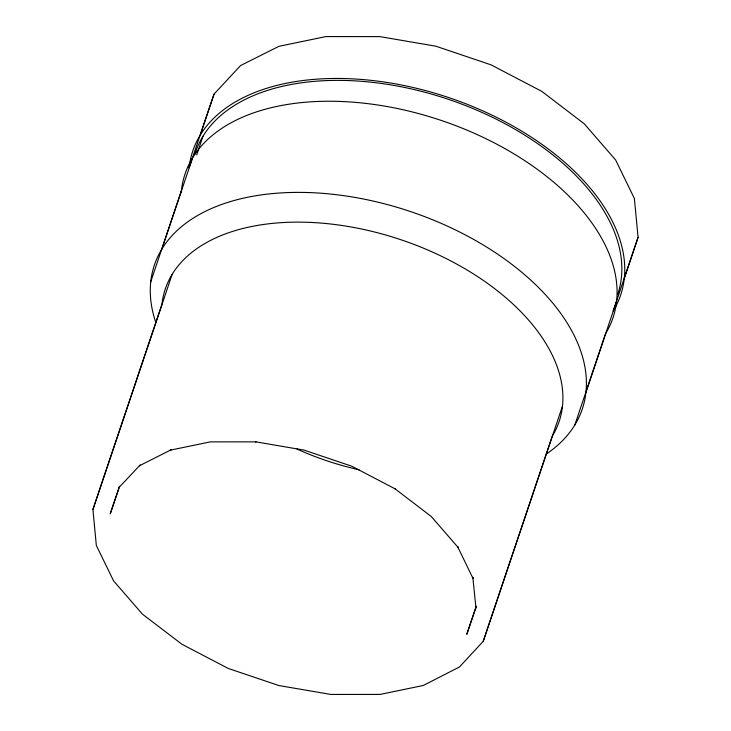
<?xml version="1.0" encoding="UTF-8"?>
<svg xmlns="http://www.w3.org/2000/svg" width="731" height="731" viewBox="0 0 731 731"><rect width="100%" height="100%" fill="white"/><g stroke="black" fill="none" stroke-linecap="round" stroke-linejoin="round"><path stroke-width="1.1" d="M483.237 641.297L552.252 436.215A207.768 121.83 18.6 0 0 401.41 239.905A207.768 121.83 18.6 0 0 161.935 304.407L92.919 509.489L96.328 545.417L113.597 580.898L142.454 614.177L181.928 644.249L228.236 668.445L278.886 685.55L330.887 694.45L380.093 694.423L423.295 685.477L459.488 666.964L483.237 641.297L562.486 406.098M638.081 237.319L634.38 198.494L615.657 160.007L584.279 123.822L541.826 91.393L491.031 64.831L435.941 46.227L379.892 36.614L325.925 36.577L278.95 46.309L240.618 65.525L214.019 94.116L189.101 167.847A225.724 132.357 18.6 0 1 449.282 97.771A225.724 132.357 18.6 0 1 613.163 311.05L638.081 237.319L624.283 278.337M150.75 281.782L181.425 190.636M161.871 249.07L192.545 157.923M200.212 135.134L214.019 94.116M196.676 154.945L202.953 136.304M172.169 274.299L92.919 509.489M119.308 486.901L110.235 513.884L119.582 486.38L118.998 487.476L140.197 464.989M476.256 606.227L466.807 634.298L476.155 606.785L475.954 608.018L472.829 577.307L473.03 578.459L457.588 546.578L458.099 547.437L431.263 516.497L394.95 488.756L395.38 488.993L351.775 466.214L304.087 450.113L255.567 441.789L256.051 441.853L210.3 441.88L170.131 450.195L171.054 449.821L139.347 465.784M574.822 424.985L605.496 333.839A225.724 132.357 18.6 0 0 439.925 119.994A225.724 132.357 18.6 0 0 181.233 192.746M585.942 392.264L616.617 301.117M359.049 469.768A189.804 111.295 18.6 0 1 296.978 449.062M155.74 322.298A225.724 132.357 18.6 0 1 410.182 211.451A225.724 132.357 18.6 0 1 547.044 453.531M194.958 154.013A222.736 130.602 18.6 0 1 446.86 98.813A222.736 130.602 18.6 0 1 617.713 294.346"/></g></svg>
